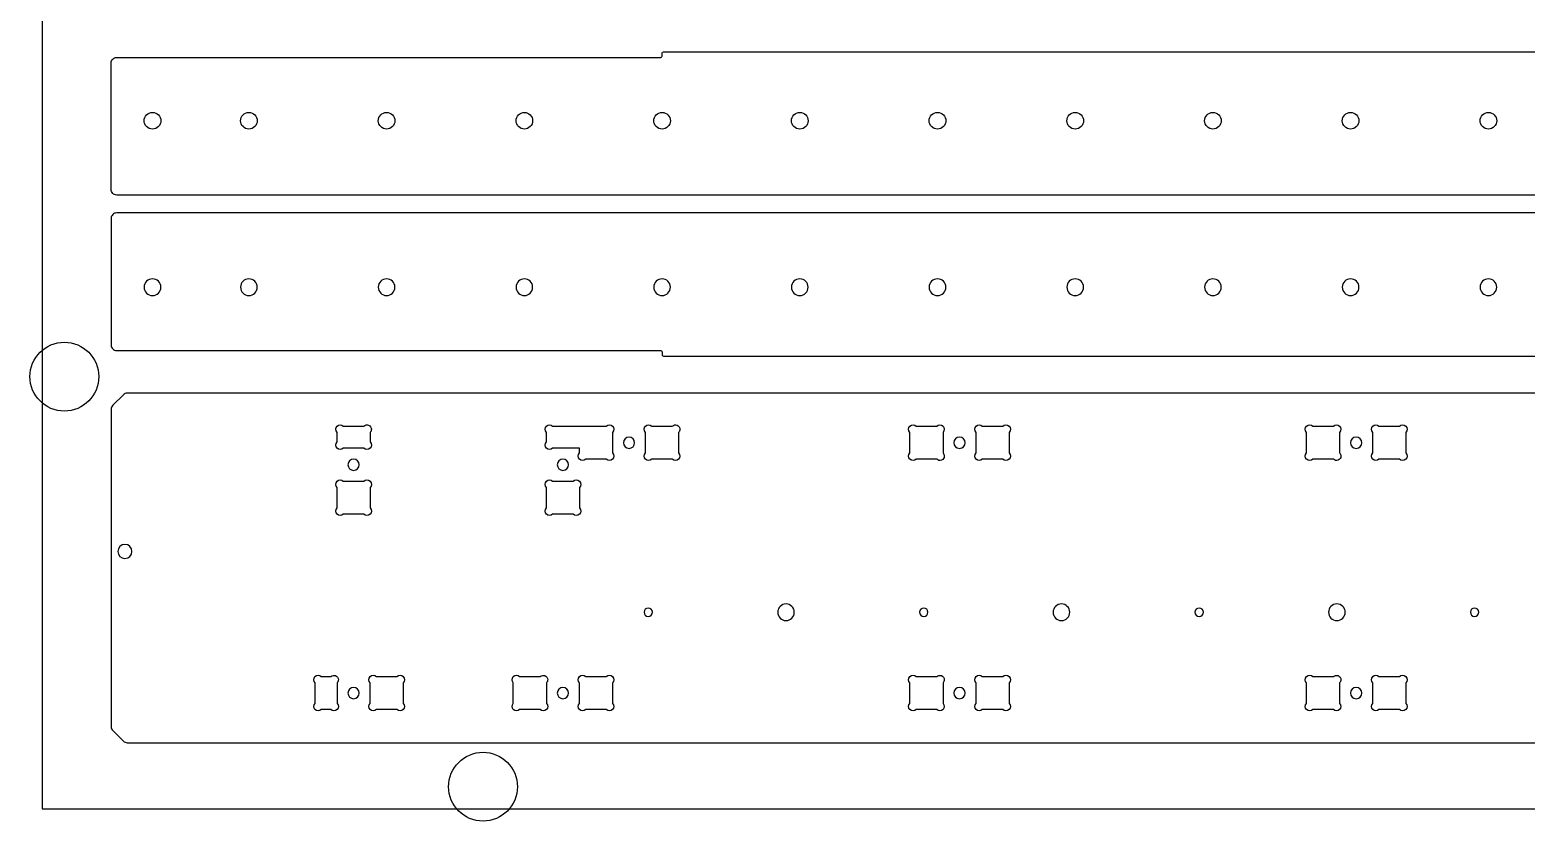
# Model space of a CAD drawing. Extents: x 283 to 2739, y 1003 to 5796.
# Drawn here: x 288 to 831, y 1462 to 1750 of the extents above; entities that cross this region are included whole.
import ezdxf

# ---------------------------------------------------------------- set-up
doc = ezdxf.new("R2010")
doc.units = 0
for name, color, linetype in [('8MM-1-HOLD_DOWN_DRILL', 30, 'CONTINUOUS'), ('8MM-3-INSIDE_CUT_HOLD_DOWN', 3, 'CONTINUOUS'), ('8MM-6-7MM_POCKET', 249, 'CONTINUOUS'), ('8MM-7-CUTOUT', 7, 'CONTINUOUS'), ('SHEET_REF', 250, 'CONTINUOUS')]:
    doc.layers.add(name, color=color, linetype=linetype)

msp = doc.modelspace()

# ---------------------------------------------------------------- linework, layer by layer
at = {"layer": '8MM-1-HOLD_DOWN_DRILL'}
for centre in [(300.36, 1623.82), (452.36, 1474.82)]:
    msp.add_circle(centre, 12.5, dxfattribs=at)
at = {"layer": '8MM-3-INSIDE_CUT_HOLD_DOWN'}
for centre in [(332.36, 1716.82), (567.36, 1716.82), (817.36, 1716.82)]:
    msp.add_circle(centre, 3.03, dxfattribs=at)
at = {"layer": '8MM-3-INSIDE_CUT_HOLD_DOWN', "extrusion": (0, 0, -1)}
for centre, radius in [((-332.36, 1656.32), 3.03), ((-567.36, 1656.32), 3.02), ((-817.36, 1656.32), 3.02), ((-769.36, 1599.82), 2.05), ((-405.36, 1591.82), 2.05), ((-405.36, 1508.82), 2.05), ((-769.36, 1508.82), 2.05)]:
    msp.add_circle(centre, radius, dxfattribs=at)
at = {"layer": '8MM-6-7MM_POCKET'}
for points in [[(411.83, 1604.68, -0.198912), (411.36, 1603.54), (411.36, 1600.1, -1), (409.08, 1597.82), (401.63, 1597.82, -1), (399.36, 1600.1), (399.36, 1603.54, -1), (401.63, 1605.82), (409.08, 1605.82, -0.668179)], [(487.36, 1596.1), (487.36, 1597.82), (477.63, 1597.82, -1), (475.36, 1600.1), (475.36, 1603.54, -1), (477.63, 1605.82), (497.08, 1605.82, -1), (499.36, 1603.54), (499.36, 1596.1, -1), (497.08, 1593.82), (489.63, 1593.82, -1)], [(523.83, 1604.68, -0.198912), (523.36, 1603.54), (523.36, 1596.1, -1), (521.08, 1593.82), (513.63, 1593.82, -1), (511.36, 1596.1), (511.36, 1603.54, -1), (513.63, 1605.82), (521.08, 1605.82, -0.668179)], [(619.83, 1594.96, -0.668179), (617.08, 1593.82), (609.63, 1593.82, -1), (607.36, 1596.1), (607.36, 1603.54, -1), (609.63, 1605.82), (617.08, 1605.82, -1), (619.36, 1603.54), (619.36, 1596.1, -0.198912)], [(633.63, 1593.82, -1), (631.36, 1596.1), (631.36, 1603.54, -1), (633.63, 1605.82), (641.08, 1605.82, -1), (643.36, 1603.54), (643.36, 1596.1, -1), (641.08, 1593.82)], [(763.83, 1594.96, -0.668179), (761.08, 1593.82), (753.63, 1593.82, -1), (751.36, 1596.1), (751.36, 1603.54, -1), (753.63, 1605.82), (761.08, 1605.82, -1), (763.36, 1603.54), (763.36, 1596.1, -0.198912)], [(777.63, 1593.82, -1), (775.36, 1596.1), (775.36, 1603.54, -1), (777.63, 1605.82), (785.08, 1605.82, -1), (787.36, 1603.54), (787.36, 1596.1, -1), (785.08, 1593.82)], [(401.63, 1573.82, -1), (399.36, 1576.1), (399.36, 1583.54, -1), (401.63, 1585.82), (409.08, 1585.82, -1), (411.36, 1583.54), (411.36, 1576.1, -1), (409.08, 1573.82)], [(477.63, 1573.82, -1), (475.36, 1576.1), (475.36, 1583.54, -1), (477.63, 1585.82), (485.08, 1585.82, -1), (487.36, 1583.54), (487.36, 1576.1, -1), (485.08, 1573.82)], [(399.83, 1513.68, -0.198912), (399.36, 1512.54), (399.36, 1505.1, -1), (397.08, 1502.82), (393.63, 1502.82, -1), (391.36, 1505.1), (391.36, 1512.54, -1), (393.63, 1514.82), (397.08, 1514.82, -0.668179)], [(411.36, 1512.54, -1), (413.63, 1514.82), (421.08, 1514.82, -1), (423.36, 1512.54), (423.36, 1505.1, -1), (421.08, 1502.82), (413.63, 1502.82, -1), (411.36, 1505.1)], [(475.83, 1513.68, -0.198912), (475.36, 1512.54), (475.36, 1505.1, -1), (473.08, 1502.82), (465.63, 1502.82, -1), (463.36, 1505.1), (463.36, 1512.54, -1), (465.63, 1514.82), (473.08, 1514.82, -0.668179)], [(487.36, 1512.54, -1), (489.63, 1514.82), (497.08, 1514.82, -1), (499.36, 1512.54), (499.36, 1505.1, -1), (497.08, 1502.82), (489.63, 1502.82, -1), (487.36, 1505.1)], [(619.83, 1513.68, -0.198912), (619.36, 1512.54), (619.36, 1505.1, -1), (617.08, 1502.82), (609.63, 1502.82, -1), (607.36, 1505.1), (607.36, 1512.54, -1), (609.63, 1514.82), (617.08, 1514.82, -0.668179)], [(631.36, 1512.54, -1), (633.63, 1514.82), (641.08, 1514.82, -1), (643.36, 1512.54), (643.36, 1505.1, -1), (641.08, 1502.82), (633.63, 1502.82, -1), (631.36, 1505.1)], [(763.83, 1513.68, -0.198912), (763.36, 1512.54), (763.36, 1505.1, -1), (761.08, 1502.82), (753.63, 1502.82, -1), (751.36, 1505.1), (751.36, 1512.54, -1), (753.63, 1514.82), (761.08, 1514.82, -0.668179)], [(775.36, 1512.54, -1), (777.63, 1514.82), (785.08, 1514.82, -1), (787.36, 1512.54), (787.36, 1505.1, -1), (785.08, 1502.82), (777.63, 1502.82, -1), (775.36, 1505.1)]]:
    msp.add_lwpolyline(points, format="xyb", close=True, dxfattribs=at)
at = {"layer": '8MM-7-CUTOUT'}
for points in [[(319.36, 1739.82), (516.86, 1739.82, 0.414214), (517.36, 1740.32), (517.36, 1741.32, -0.414214), (517.86, 1741.82), (1216.86, 1741.82, -0.414214), (1217.36, 1741.32), (1217.36, 1740.32, 0.414214), (1217.86, 1739.82), (1315.36, 1739.82, -0.414214), (1317.36, 1737.82), (1317.36, 1691.82, -0.414214), (1315.36, 1689.82), (319.36, 1689.82, -0.414214), (317.36, 1691.82), (317.36, 1737.82, -0.414214)], [(319.36, 1633.32), (516.86, 1633.32, -0.414214), (517.36, 1632.82), (517.36, 1631.82, 0.414214), (517.86, 1631.32), (1216.86, 1631.32, 0.414214), (1217.36, 1631.82), (1217.36, 1632.82, -0.414214), (1217.86, 1633.32), (1315.36, 1633.32, 0.414214), (1317.36, 1635.32), (1317.36, 1681.32, 0.414214), (1315.36, 1683.32), (319.36, 1683.32, 0.414214), (317.36, 1681.32), (317.36, 1635.32, 0.414214)], [(317.94, 1613.41, 0.198912), (317.36, 1611.99), (317.36, 1496.65, 0.198912), (317.94, 1495.23), (321.77, 1491.41, 0.198912), (323.18, 1490.82), (1935.53, 1490.82, 0.198912), (1936.94, 1491.41), (1940.77, 1495.23, 0.198912), (1941.36, 1496.65), (1941.36, 1611.99, 0.198912), (1940.77, 1613.41), (1936.94, 1617.23, 0.198912), (1935.53, 1617.82), (323.18, 1617.82, 0.198912), (321.77, 1617.23)]]:
    msp.add_lwpolyline(points, format="xyb", close=True, dxfattribs=at)
for centre, radius in [((367.36, 1716.82), 3.03), ((417.36, 1716.82), 3.03), ((467.36, 1716.82), 3.02), ((517.36, 1716.82), 3.03), ((617.36, 1716.82), 3.03), ((667.36, 1716.82), 3.03), ((717.36, 1716.82), 3.03), ((767.36, 1716.82), 3.02)]:
    msp.add_circle(centre, radius, dxfattribs=at)
at = {"layer": '8MM-7-CUTOUT', "extrusion": (0, 0, -1)}
for centre, radius in [((-367.36, 1656.32), 3.03), ((-417.36, 1656.32), 3.03), ((-467.36, 1656.32), 3.02), ((-517.36, 1656.32), 3.03), ((-617.36, 1656.32), 3.03), ((-667.36, 1656.32), 3.03), ((-717.36, 1656.32), 3.02), ((-767.36, 1656.32), 3.03), ((-505.36, 1599.82), 2.05), ((-625.36, 1599.82), 2.05), ((-481.36, 1591.82), 2.05), ((-322.36, 1560.32), 2.55), ((-512.36, 1538.2), 1.52), ((-562.36, 1538.2), 3.02), ((-612.36, 1538.2), 1.52), ((-662.36, 1538.2), 3.02), ((-712.36, 1538.2), 1.52), ((-762.36, 1538.2), 3.02), ((-812.36, 1538.2), 1.52), ((-481.36, 1508.82), 2.05), ((-625.36, 1508.82), 2.05)]:
    msp.add_circle(centre, radius, dxfattribs=at)
at = {"layer": 'SHEET_REF'}
msp.add_lwpolyline([(292.36, 1466.76), (2732.36, 1466.76), (2732.36, 2686.76), (292.36, 2686.76)], close=True, dxfattribs=at)

doc.saveas('drawing.dxf')
